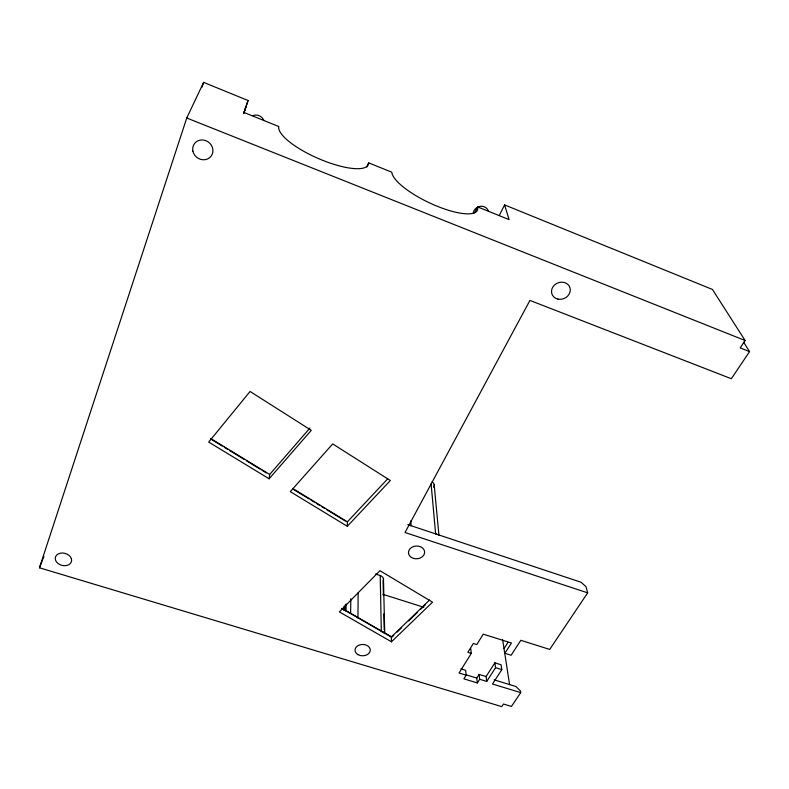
<?xml version="1.0" encoding="UTF-8"?>
<svg xmlns="http://www.w3.org/2000/svg" width="789" height="789" viewBox="0 0 789 789"><rect width="100%" height="100%" fill="white"/><g stroke="black" fill="none" stroke-linecap="round" stroke-linejoin="round"><path stroke-width="1.18" d="M357.959 618.162L358.137 592.726M350.612 613.26L350.839 598.703M347.308 526.293L390.338 480.521L332.692 443.921L290.293 491.646L347.308 526.293L347.407 521.815L387.665 478.874M346.026 611.307L346.174 603.999M345.099 609.749L345.207 604.867M343.817 610.351L343.905 606.692M269.128 478.785L311.27 430.33L250.074 391.472L208.69 442.067L269.128 478.785L269.68 474.455L309.978 428.023M245.793 106.939L243.633 113.586L248.042 100.509L203.631 82.381L186.756 118.005L39.45 567.784L501.755 706.619L503.471 704.035L511.45 706.441L520.72 692.614L520.454 690.977L515.917 686.509L494.101 679.842M248.042 100.509L244.136 112.521L278.803 126.536A48.652 14.301 23.6 0 0 322.149 160.118A48.652 14.301 23.6 0 0 368.591 162.83L391.808 172.209A47.123 13.788 25.4 0 0 437.353 206.304A47.123 13.788 25.4 0 0 477.572 206.876L509.073 219.608L504.575 204.903L712.447 289.464L745.092 340.503L740.19 347.89L749.55 351.598L731.344 378.73L529.932 300.422L405.023 532.506L587.667 592.855L549.706 649.426L520.829 640.313L511.134 655.255L504.842 653.292L511.45 643.025L483.262 634.159L476.793 644.554L473.341 643.469L467.847 652.335L471.28 653.4L459.08 673.007L466.181 675.167L463.873 678.846L477.355 682.939L479.692 679.28L479.091 674.417L486.093 676.558L486.724 681.43L479.692 679.28M202.083 87.066L203.631 82.381M39.45 567.784L43.957 556.344M366.816 167.012L368.591 162.83M474.643 212.872L477.572 206.876M499.24 215.565L504.575 204.903M477.355 682.939L476.773 678.067L479.091 674.417M486.093 676.558L494.881 662.849L501.094 664.772L501.814 669.614L492.474 684.014L520.72 692.614M504.092 648.489L508.037 642.335M486.724 681.43L495.571 667.691L494.881 662.849M391.472 641.792L432.54 602.175L379.933 570.694L339.359 611.879L391.472 641.792L391.324 636.999L429.561 600.005M393.711 635.392L391.955 637.088L342.544 608.625M397.212 631.999L401.601 627.758M408.613 620.973L417.381 612.491M420.882 609.108L425.271 604.867M460.934 668.865L465.648 670.305L466.181 675.167M465.589 674.654L476.773 678.067M495.571 667.691L501.814 669.614M382.951 594.344L423.782 607.254M375.603 574.027L380.219 575.506A5.365 4.172 -1 0 1 383.079 580.951L383.415 595.587M407.814 524.636L581.02 582.243L586.01 586.681L587.667 592.855M186.756 118.005L745.092 340.503M341.607 608.378L391.324 636.999M210.663 438.497L269.68 474.455M292.818 488.549L347.407 521.815M210.702 439L222.232 446.032M224.323 447.304L227.469 449.227M229.569 450.499L244.245 459.445M246.346 460.717L259.976 469.021M262.066 470.293L266.268 472.848M293.469 489.427L309.041 498.904M311.113 500.167L314.229 502.07M316.3 503.333L319.417 505.226M321.498 506.489L324.604 508.392M326.685 509.655L345.365 521.036M743.642 342.288L749.55 351.598M502.632 639.672L509.605 684.694M470.717 648.588L471.28 653.4M434.177 484.939L438.96 535.327M431.08 483.687L435.636 533.887A6.085 4.833 -4.3 0 1 436.988 534.518M410.783 520.848L411.079 525.721A6.115 4.892 -2.9 0 0 409.54 525.395M383.464 578.81L384.746 633.616M383.839 613.872L384.204 629.73M380.219 575.506L381.314 631.437A5.73 4.3 -1 0 1 383.661 632.788M432.116 481.852A5.681 4.655 -4.6 0 1 433.703 487.336M252.815 115.638A8.373 7.929 41.7 0 1 263.753 120.056M473.282 212.724A7.89 7.328 -23.9 0 1 480.343 206.304A7.89 7.328 -23.9 0 1 488.312 210.841M71.326 558.533L70.477 556.935A8.304 6.213 14.4 0 0 56.68 555.071A8.304 6.213 14.4 0 0 62.104 565.437A8.304 6.213 14.4 0 0 71.326 558.533M557.862 299.08A9.557 8.393 -22.8 0 0 570.092 288.291A9.557 8.393 -22.8 0 0 554.687 284.849A9.557 8.393 -22.8 0 0 557.862 299.08M357.989 654.643A7.643 5.681 -0.2 0 0 370.219 650.866A7.643 5.681 -0.2 0 0 359.715 644.889A7.643 5.681 -0.2 0 0 357.989 654.643M192.891 151.123A10.425 9.606 37.5 0 0 209.578 157.741A10.425 9.606 37.5 0 0 205.949 140.708A10.425 9.606 37.5 0 0 192.891 151.123M411.454 557.478A8.097 6.391 -3.2 0 0 424.541 553.237A8.097 6.391 -3.2 0 0 413.653 546.501A8.097 6.391 -3.2 0 0 411.454 557.478"/></g></svg>
